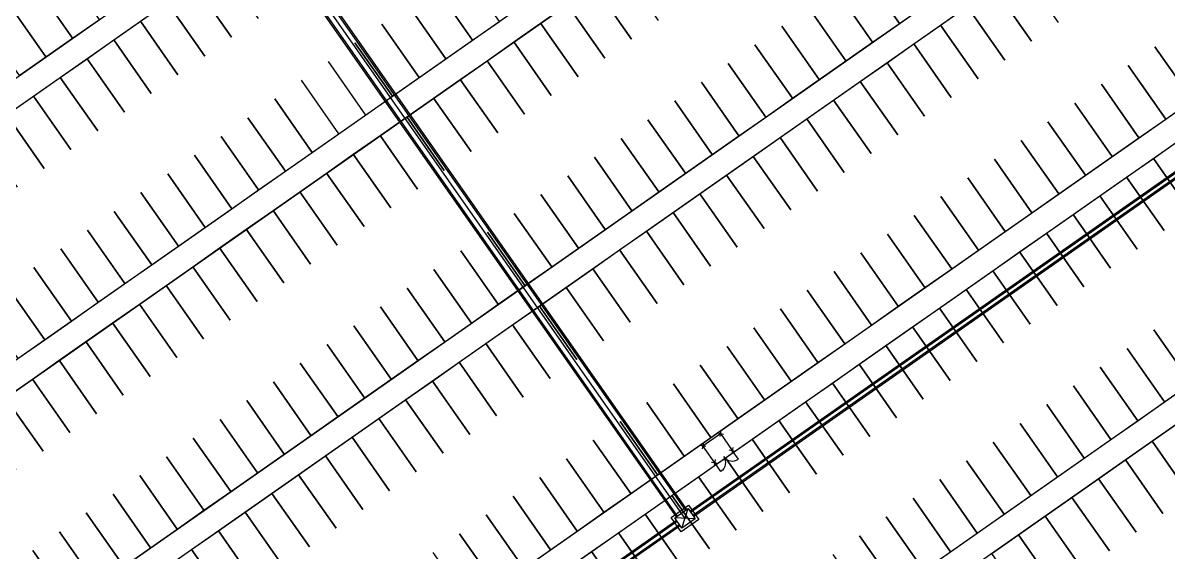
# Model space of a CAD drawing. Header units: millimetres. Extents: x 152904052 to 153933663, y 538271515 to 539240469.
# Drawn here: x 153315721 to 153406908, y 538796385 to 538838528 of the extents above; entities that cross this region are included whole.
import ezdxf

# ---------------------------------------------------------------- set-up
doc = ezdxf.new("R2010")
doc.units = ezdxf.units.MM
doc.layers.add('FENC', color=7, linetype='Continuous')
doc.layers.add('SCHM', color=9, linetype='Continuous')

# ---------------------------------------------------------------- blocks, each defined once
blk = doc.blocks.new('MF-2(H2000)')
for points in [[(48447494, 24728615), (48447141, 24728262)], [(48447141, 24728615), (48447494, 24728262)], [(48449194, 24728615), (48448841, 24728262)], [(48448841, 24728615), (48449194, 24728262)], [(48447494, 24726965), (48447141, 24726612)], [(48447141, 24726965), (48447494, 24726612)], [(48449194, 24726965), (48448841, 24726612)], [(48448841, 24726965), (48449194, 24726612)]]:
    blk.add_lwpolyline(points)
at = {"ltscale": 3}
blk.add_lwpolyline([(48447317, 24726788), (48447317, 24726788), (48447317, 24728438), (48449017, 24728438), (48449017, 24726788), (48449017, 24726788)], dxfattribs=at)
at = {"ltscale": 5}
for points in [[(48448167, 24726788, -0.414214), (48447317, 24725938), (48447317, 24726788)], [(48448167, 24726788, 0.414214), (48449017, 24725938), (48449017, 24726788)]]:
    blk.add_lwpolyline(points, format="xyb", dxfattribs=at)

msp = doc.modelspace()

# ---------------------------------------------------------------- linework, layer by layer
at = {"layer": 'SCHM'}
for p, q in [((153368826.9, 538799641.6), (153409784.5, 538828320.4)), ((153369113.7, 538799232), (153410071.3, 538827910.8)), ((153367762, 538798895.9), (153326804.4, 538770217.1)), ((153368048.8, 538798486.3), (153327091.2, 538769807.5))]:
    msp.add_line(p, q, dxfattribs=at)
at = {"layer": 'SCHM', "ltscale": 10}
for p, q in [((153368884.2, 538799559.6), (153409841.8, 538828238.5)), ((153369056.3, 538799313.9), (153410013.9, 538827992.7)), ((153367819.3, 538798814), (153326861.7, 538770135.2)), ((153367991.4, 538798568.2), (153327033.8, 538769889.4))]:
    msp.add_line(p, q, dxfattribs=at)
at = {"layer": 'SCHM', "ltscale": 0.0008}
for points in [[(153266305.5, 538804489.4, -1), (153268558.2, 538806066.8), (153270694.7, 538803015.4), (153396680.3, 538891231.5), (153394543.8, 538894282.8, -1), (153396796.4, 538895860.2), (153402216.7, 538888119.2, -1), (153399964.1, 538886541.8), (153397827.5, 538889593.2), (153271841.9, 538801377.1), (153273978.5, 538798325.8, -1), (153271725.8, 538796748.5)], [(153410567.2, 538871399, 1.0001704), (153412819.4, 538872976.1), (153407350.2, 538880787.8, 1), (153405097.6, 538879210.4), (153407234.1, 538876159.1), (153281248.6, 538787943), (153279112, 538790994.4, 1), (153276859.3, 538789417), (153282279.6, 538781676.1, 1), (153284532.3, 538783253.4), (153282395.7, 538786304.7), (153408381.3, 538874520.8)], [(153418935.1, 538859448.4), (153292949.5, 538771232.3), (153295086.1, 538768181, -1), (153292833.4, 538766603.7), (153287413.1, 538774344.6, -1), (153289665.8, 538775922), (153291802.4, 538772870.6), (153417787.9, 538861086.7), (153415594, 538864220, -1), (153417846.7, 538865797.3), (153423381.7, 538857892.5, -1), (153421129, 538856315.1)], [(153429488.9, 538844376), (153303503.3, 538756159.9), (153305639.9, 538753108.6, -1), (153303387.2, 538751531.3), (153297966.9, 538759272.2, -1), (153300219.6, 538760849.6), (153302356.2, 538757798.2), (153428341.8, 538846014.3), (153426147.8, 538849147.6, -1), (153428400.5, 538850724.9), (153433935.5, 538842820.1, -1), (153431682.8, 538841242.7)], [(153440042.7, 538829303.6), (153314057.1, 538741087.5), (153316193.7, 538738036.2, -1), (153313941, 538736458.9), (153308520.7, 538744199.9, -1), (153310773.4, 538745777.2), (153312910, 538742725.8), (153438895.6, 538830941.9), (153436701.6, 538834075.2, -1), (153438954.3, 538835652.5), (153444489.3, 538827747.7, -1), (153442236.6, 538826170.3)]]:
    msp.add_lwpolyline(points, format="xyb", close=True, dxfattribs=at)
at = {"layer": 'SCHM', "ltscale": 5, "flags": 128}
msp.add_lwpolyline([(153311940.5, 538879750.4), (153368437.8, 538799063.9)], dxfattribs=at)
at = {"layer": 'SCHM'}
for points in [[(153382530.8, 538842747.4), (153385513.4, 538838487.8), (153387643.1, 538839979.1), (153384660.6, 538844238.7)], [(153316697.4, 538841574.9), (153319680, 538837315.3), (153321809.8, 538838806.6), (153318827.2, 538843066.2)], [(153332329, 538837382.6), (153329346.4, 538841642.2), (153331476.2, 538843133.5), (153334458.8, 538838873.9)], [(153348549.2, 538841415.5), (153351531.8, 538837155.9), (153353661.6, 538838647.2), (153350679, 538842906.8)], [(153364180.7, 538837223.2), (153361198.1, 538841482.8), (153363327.9, 538842974.1), (153366310.5, 538838714.5)], [(153396032.5, 538837063.8), (153393049.9, 538841323.4), (153395179.7, 538842814.7), (153398162.3, 538838555.1)], [(153380401, 538841256.1), (153383383.6, 538836996.5), (153385513.4, 538838487.8), (153382530.8, 538842747.4)], [(153314567.6, 538840083.6), (153317550.2, 538835824), (153319680, 538837315.3), (153316697.4, 538841574.9)], [(153330199.2, 538835891.3), (153327216.6, 538840150.9), (153329346.4, 538841642.2), (153332329, 538837382.6)], [(153346419.4, 538839924.2), (153349402, 538835664.6), (153351531.8, 538837155.9), (153348549.2, 538841415.5)], [(153362050.9, 538835731.9), (153359068.3, 538839991.5), (153361198.1, 538841482.8), (153364180.7, 538837223.2)], [(153378271.2, 538839764.8), (153381253.8, 538835505.2), (153383383.6, 538836996.5), (153380401, 538841256.1)], [(153393902.7, 538835572.5), (153390920.1, 538839832.1), (153393049.9, 538841323.4), (153396032.5, 538837063.8)], [(153312437.9, 538838592.3), (153315420.4, 538834332.7), (153317550.2, 538835824), (153314567.6, 538840083.6)], [(153328069.4, 538834400), (153325086.8, 538838659.6), (153327216.6, 538840150.9), (153330199.2, 538835891.3)], [(153339054.4, 538840138.6), (153367733.3, 538799181)], [(153339890, 538840723.6), (153368568.8, 538799766)], [(153344289.6, 538838432.9), (153347272.2, 538834173.3), (153349402, 538835664.6), (153346419.4, 538839924.2)], [(153359921.1, 538834240.6), (153356938.5, 538838500.2), (153359068.3, 538839991.5), (153362050.9, 538835731.9)], [(153376141.4, 538838273.5), (153379124, 538834013.9), (153381253.8, 538835505.2), (153378271.2, 538839764.8)], [(153391772.9, 538834081.2), (153388790.3, 538838340.8), (153390920.1, 538839832.1), (153393902.7, 538835572.5)], [(153325939.6, 538832908.7), (153322957, 538837168.3), (153325086.8, 538838659.6), (153328069.4, 538834400)], [(153342159.8, 538836941.6), (153345142.4, 538832682), (153347272.2, 538834173.3), (153344289.6, 538838432.9)], [(153357791.3, 538832749.3), (153354808.7, 538837008.9), (153356938.5, 538838500.2), (153359921.1, 538834240.6)], [(153374011.6, 538836782.2), (153376994.2, 538832522.6), (153379124, 538834013.9), (153376141.4, 538838273.5)], [(153389643.1, 538832589.9), (153386660.5, 538836849.5), (153388790.3, 538838340.8), (153391772.9, 538834081.2)], [(153405863.3, 538836622.8), (153408845.9, 538832363.2), (153410975.7, 538833854.5), (153407993.1, 538838114.1)], [(153323809.8, 538831417.4), (153320827.2, 538835677), (153322957, 538837168.3), (153325939.6, 538832908.7)], [(153340030, 538835450.3), (153343012.6, 538831190.7), (153345142.4, 538832682), (153342159.8, 538836941.6)], [(153355661.5, 538831258), (153352679, 538835517.6), (153354808.7, 538837008.9), (153357791.3, 538832749.3)], [(153371881.8, 538835290.9), (153374864.4, 538831031.3), (153376994.2, 538832522.6), (153374011.6, 538836782.2)], [(153387513.3, 538831098.6), (153384530.7, 538835358.2), (153386660.5, 538836849.5), (153389643.1, 538832589.9)], [(153403733.5, 538835131.5), (153406716.1, 538830871.9), (153408845.9, 538832363.2), (153405863.3, 538836622.8)], [(153321680, 538829926.1), (153318697.4, 538834185.7), (153320827.2, 538835677), (153323809.8, 538831417.4)], [(153353531.8, 538829766.7), (153350549.2, 538834026.3), (153352679, 538835517.6), (153355661.5, 538831258)], [(153369752, 538833799.6), (153372734.6, 538829540), (153374864.4, 538831031.3), (153371881.8, 538835290.9)], [(153385383.5, 538829607.3), (153382400.9, 538833866.9), (153384530.7, 538835358.2), (153387513.3, 538831098.6)], [(153401603.7, 538833640.2), (153404586.3, 538829380.6), (153406716.1, 538830871.9), (153403733.5, 538835131.5)], [(153319550.2, 538828434.8), (153316567.6, 538832694.4), (153318697.4, 538834185.7), (153321680, 538829926.1)], [(153335770.4, 538832467.7), (153338753, 538828208.1), (153340882.8, 538829699.4), (153337900.2, 538833959)], [(153351402, 538828275.4), (153348419.4, 538832535), (153350549.2, 538834026.3), (153353531.8, 538829766.7)], [(153367622.2, 538832308.3), (153370604.8, 538828048.7), (153372734.6, 538829540), (153369752, 538833799.6)], [(153383253.7, 538828116), (153380271.1, 538832375.6), (153382400.9, 538833866.9), (153385383.5, 538829607.3)], [(153399473.9, 538832148.9), (153402456.5, 538827889.3), (153404586.3, 538829380.6), (153401603.7, 538833640.2)], [(153317420.4, 538826943.5), (153314437.8, 538831203.1), (153316567.6, 538832694.4), (153319550.2, 538828434.8)], [(153333640.6, 538830976.4), (153336623.2, 538826716.8), (153338753, 538828208.1), (153335770.4, 538832467.7)], [(153349272.2, 538826784.1), (153346289.6, 538831043.7), (153348419.4, 538832535), (153351402, 538828275.4)], [(153365492.4, 538830817), (153368475, 538826557.4), (153370604.8, 538828048.7), (153367622.2, 538832308.3)], [(153381123.9, 538826624.7), (153378141.3, 538830884.3), (153380271.1, 538832375.6), (153383253.7, 538828116)], [(153397344.2, 538830657.6), (153400326.8, 538826398), (153402456.5, 538827889.3), (153399473.9, 538832148.9)], [(153315290.6, 538825452.2), (153312308, 538829711.8), (153314437.8, 538831203.1), (153317420.4, 538826943.5)], [(153331510.8, 538829485.1), (153334493.4, 538825225.5), (153336623.2, 538826716.8), (153333640.6, 538830976.4)], [(153347142.4, 538825292.8), (153344159.8, 538829552.4), (153346289.6, 538831043.7), (153349272.2, 538826784.1)], [(153363362.6, 538829325.7), (153366345.2, 538825066.1), (153368475, 538826557.4), (153365492.4, 538830817)], [(153378994.1, 538825133.4), (153376011.5, 538829393), (153378141.3, 538830884.3), (153381123.9, 538826624.7)], [(153395214.4, 538829166.3), (153398197, 538824906.7), (153400326.8, 538826398), (153397344.2, 538830657.6)], [(153329381, 538827993.8), (153332363.6, 538823734.2), (153334493.4, 538825225.5), (153331510.8, 538829485.1)], [(153345012.6, 538823801.5), (153342030, 538828061.1), (153344159.8, 538829552.4), (153347142.4, 538825292.8)], [(153361232.8, 538827834.4), (153364215.4, 538823574.8), (153366345.2, 538825066.1), (153363362.6, 538829325.7)], [(153376864.3, 538823642.1), (153373881.7, 538827901.7), (153376011.5, 538829393), (153378994.1, 538825133.4)], [(153393084.6, 538827675), (153396067.2, 538823415.4), (153398197, 538824906.7), (153395214.4, 538829166.3)], [(153408716.1, 538823482.7), (153405733.5, 538827742.3), (153407863.3, 538829233.6), (153410845.9, 538824974)], [(153327251.2, 538826502.5), (153330233.8, 538822242.9), (153332363.6, 538823734.2), (153329381, 538827993.8)], [(153342882.8, 538822310.2), (153339900.2, 538826569.8), (153342030, 538828061.1), (153345012.6, 538823801.5)], [(153359103, 538826343.1), (153362085.6, 538822083.5), (153364215.4, 538823574.8), (153361232.8, 538827834.4)], [(153374734.5, 538822150.8), (153371751.9, 538826410.4), (153373881.7, 538827901.7), (153376864.3, 538823642.1)], [(153390954.8, 538826183.7), (153393937.4, 538821924.1), (153396067.2, 538823415.4), (153393084.6, 538827675)], [(153406586.3, 538821991.4), (153403603.7, 538826251), (153405733.5, 538827742.3), (153408716.1, 538823482.7)], [(153325121.5, 538825011.2), (153328104.1, 538820751.6), (153330233.8, 538822242.9), (153327251.2, 538826502.5)], [(153340753, 538820818.9), (153337770.4, 538825078.5), (153339900.2, 538826569.8), (153342882.8, 538822310.2)], [(153372604.7, 538820659.5), (153369622.1, 538824919.1), (153371751.9, 538826410.4), (153374734.5, 538822150.8)], [(153356973.2, 538824851.8), (153359955.8, 538820592.2), (153362085.6, 538822083.5), (153359103, 538826343.1)], [(153388825, 538824692.4), (153391807.6, 538820432.8), (153393937.4, 538821924.1), (153390954.8, 538826183.7)], [(153404456.5, 538820500.1), (153401473.9, 538824759.7), (153403603.7, 538826251), (153406586.3, 538821991.4)], [(153322991.7, 538823519.9), (153325974.3, 538819260.3), (153328104.1, 538820751.6), (153325121.5, 538825011.2)], [(153338623.2, 538819327.6), (153335640.6, 538823587.2), (153337770.4, 538825078.5), (153340753, 538820818.9)], [(153354843.4, 538823360.5), (153357826, 538819100.9), (153359955.8, 538820592.2), (153356973.2, 538824851.8)], [(153370474.9, 538819168.2), (153367492.3, 538823427.8), (153369622.1, 538824919.1), (153372604.7, 538820659.5)], [(153386695.2, 538823201.1), (153389677.8, 538818941.5), (153391807.6, 538820432.8), (153388825, 538824692.4)], [(153402326.7, 538819008.8), (153399344.1, 538823268.4), (153401473.9, 538824759.7), (153404456.5, 538820500.1)], [(153320861.9, 538822028.6), (153323844.5, 538817769), (153325974.3, 538819260.3), (153322991.7, 538823519.9)], [(153336493.4, 538817836.3), (153333510.8, 538822095.9), (153335640.6, 538823587.2), (153338623.2, 538819327.6)], [(153352713.6, 538821869.2), (153355696.2, 538817609.6), (153357826, 538819100.9), (153354843.4, 538823360.5)], [(153368345.2, 538817676.9), (153365362.6, 538821936.5), (153367492.3, 538823427.8), (153370474.9, 538819168.2)], [(153384565.4, 538821709.8), (153387548, 538817450.2), (153389677.8, 538818941.5), (153386695.2, 538823201.1)], [(153400196.9, 538817517.5), (153397214.3, 538821777.1), (153399344.1, 538823268.4), (153402326.7, 538819008.8)], [(153318732.1, 538820537.3), (153321714.7, 538816277.7), (153323844.5, 538817769), (153320861.9, 538822028.6)], [(153334363.6, 538816345), (153331381, 538820604.6), (153333510.8, 538822095.9), (153336493.4, 538817836.3)], [(153350583.8, 538820377.9), (153353566.4, 538816118.3), (153355696.2, 538817609.6), (153352713.6, 538821869.2)], [(153366215.4, 538816185.6), (153363232.8, 538820445.2), (153365362.6, 538821936.5), (153368345.2, 538817676.9)], [(153382435.6, 538820218.5), (153385418.2, 538815958.9), (153387548, 538817450.2), (153384565.4, 538821709.8)], [(153398067.1, 538816026.2), (153395084.5, 538820285.8), (153397214.3, 538821777.1), (153400196.9, 538817517.5)], [(153316602.3, 538819046), (153319584.9, 538814786.4), (153321714.7, 538816277.7), (153318732.1, 538820537.3)], [(153332233.8, 538814853.7), (153329251.2, 538819113.3), (153331381, 538820604.6), (153334363.6, 538816345)], [(153348454, 538818886.6), (153351436.6, 538814627), (153353566.4, 538816118.3), (153350583.8, 538820377.9)], [(153364085.6, 538814694.3), (153361103, 538818953.9), (153363232.8, 538820445.2), (153366215.4, 538816185.6)], [(153380305.8, 538818727.2), (153383288.4, 538814467.6), (153385418.2, 538815958.9), (153382435.6, 538820218.5)], [(153395937.3, 538814534.9), (153392954.7, 538818794.5), (153395084.5, 538820285.8), (153398067.1, 538816026.2)], [(153330104, 538813362.4), (153327121.4, 538817622), (153329251.2, 538819113.3), (153332233.8, 538814853.7)], [(153314472.5, 538817554.7), (153317455.1, 538813295.1), (153319584.9, 538814786.4), (153316602.3, 538819046)], [(153346324.2, 538817395.3), (153349306.8, 538813135.7), (153351436.6, 538814627), (153348454, 538818886.6)], [(153361955.8, 538813203), (153358973.2, 538817462.6), (153361103, 538818953.9), (153364085.6, 538814694.3)], [(153378176, 538817235.9), (153381158.6, 538812976.3), (153383288.4, 538814467.6), (153380305.8, 538818727.2)], [(153393807.5, 538813043.6), (153390824.9, 538817303.2), (153392954.7, 538818794.5), (153395937.3, 538814534.9)], [(153312342.7, 538816063.4), (153315325.3, 538811803.8), (153317455.1, 538813295.1), (153314472.5, 538817554.7)], [(153327974.2, 538811871.1), (153324991.6, 538816130.7), (153327121.4, 538817622), (153330104, 538813362.4)], [(153344194.4, 538815904), (153347177, 538811644.4), (153349306.8, 538813135.7), (153346324.2, 538817395.3)], [(153359826, 538811711.7), (153356843.4, 538815971.3), (153358973.2, 538817462.6), (153361955.8, 538813203)], [(153376046.2, 538815744.6), (153379028.8, 538811485), (153381158.6, 538812976.3), (153378176, 538817235.9)], [(153391677.7, 538811552.3), (153388695.1, 538815811.9), (153390824.9, 538817303.2), (153393807.5, 538813043.6)], [(153325844.4, 538810379.8), (153322861.8, 538814639.4), (153324991.6, 538816130.7), (153327974.2, 538811871.1)], [(153342064.6, 538814412.7), (153345047.2, 538810153.1), (153347177, 538811644.4), (153344194.4, 538815904)], [(153357696.2, 538810220.4), (153354713.6, 538814480), (153356843.4, 538815971.3), (153359826, 538811711.7)], [(153373916.4, 538814253.3), (153376899, 538809993.7), (153379028.8, 538811485), (153376046.2, 538815744.6)], [(153389547.9, 538810061), (153386565.3, 538814320.6), (153388695.1, 538815811.9), (153391677.7, 538811552.3)], [(153405768.2, 538814093.9), (153408750.8, 538809834.3), (153410880.6, 538811325.6), (153407898, 538815585.2)], [(153323714.6, 538808888.5), (153320732, 538813148.1), (153322861.8, 538814639.4), (153325844.4, 538810379.8)], [(153339934.9, 538812921.4), (153342917.4, 538808661.8), (153345047.2, 538810153.1), (153342064.6, 538814412.7)], [(153355566.4, 538808729.1), (153352583.8, 538812988.7), (153354713.6, 538814480), (153357696.2, 538810220.4)], [(153371786.6, 538812762), (153374769.2, 538808502.4), (153376899, 538809993.7), (153373916.4, 538814253.3)], [(153387418.1, 538808569.7), (153384435.5, 538812829.3), (153386565.3, 538814320.6), (153389547.9, 538810061)], [(153403638.4, 538812602.6), (153406621, 538808343), (153408750.8, 538809834.3), (153405768.2, 538814093.9)], [(153321584.8, 538807397.2), (153318602.2, 538811656.8), (153320732, 538813148.1), (153323714.6, 538808888.5)], [(153337805.1, 538811430.1), (153340787.7, 538807170.5), (153342917.4, 538808661.8), (153339934.9, 538812921.4)], [(153353436.6, 538807237.8), (153350454, 538811497.4), (153352583.8, 538812988.7), (153355566.4, 538808729.1)], [(153369656.8, 538811270.7), (153372639.4, 538807011.1), (153374769.2, 538808502.4), (153371786.6, 538812762)], [(153385288.3, 538807078.4), (153382305.7, 538811338), (153384435.5, 538812829.3), (153387418.1, 538808569.7)], [(153401508.6, 538811111.3), (153404491.2, 538806851.7), (153406621, 538808343), (153403638.4, 538812602.6)], [(153319455, 538805905.9), (153316472.4, 538810165.5), (153318602.2, 538811656.8), (153321584.8, 538807397.2)], [(153335675.3, 538809938.8), (153338657.9, 538805679.2), (153340787.7, 538807170.5), (153337805.1, 538811430.1)], [(153351306.8, 538805746.5), (153348324.2, 538810006.1), (153350454, 538811497.4), (153353436.6, 538807237.8)], [(153367527, 538809779.4), (153370509.6, 538805519.8), (153372639.4, 538807011.1), (153369656.8, 538811270.7)], [(153383158.5, 538805587.1), (153380176, 538809846.7), (153382305.7, 538811338), (153385288.3, 538807078.4)], [(153399378.8, 538809620), (153402361.4, 538805360.4), (153404491.2, 538806851.7), (153401508.6, 538811111.3)], [(153317325.2, 538804414.6), (153314342.6, 538808674.2), (153316472.4, 538810165.5), (153319455, 538805905.9)], [(153333545.5, 538808447.5), (153336528.1, 538804187.9), (153338657.9, 538805679.2), (153335675.3, 538809938.8)], [(153349177, 538804255.2), (153346194.4, 538808514.8), (153348324.2, 538810006.1), (153351306.8, 538805746.5)], [(153365397.2, 538808288.1), (153368379.8, 538804028.5), (153370509.6, 538805519.8), (153367527, 538809779.4)], [(153381028.8, 538804095.8), (153378046.2, 538808355.4), (153380176, 538809846.7), (153383158.5, 538805587.1)], [(153397249, 538808128.7), (153400231.6, 538803869.1), (153402361.4, 538805360.4), (153399378.8, 538809620)], [(153315195.4, 538802923.3), (153312212.8, 538807182.9), (153314342.6, 538808674.2), (153317325.2, 538804414.6)], [(153331415.7, 538806956.2), (153334398.3, 538802696.6), (153336528.1, 538804187.9), (153333545.5, 538808447.5)], [(153347047.2, 538802763.9), (153344064.6, 538807023.5), (153346194.4, 538808514.8), (153349177, 538804255.2)], [(153363267.4, 538806796.8), (153366250, 538802537.2), (153368379.8, 538804028.5), (153365397.2, 538808288.1)], [(153378899, 538802604.5), (153375916.4, 538806864.1), (153378046.2, 538808355.4), (153381028.8, 538804095.8)], [(153395119.2, 538806637.4), (153398101.8, 538802377.8), (153400231.6, 538803869.1), (153397249, 538808128.7)], [(153329285.9, 538805464.9), (153332268.5, 538801205.3), (153334398.3, 538802696.6), (153331415.7, 538806956.2)], [(153344917.4, 538801272.6), (153341934.8, 538805532.2), (153344064.6, 538807023.5), (153347047.2, 538802763.9)], [(153361137.6, 538805305.5), (153364120.2, 538801045.9), (153366250, 538802537.2), (153363267.4, 538806796.8)], [(153376769.2, 538801113.2), (153373786.6, 538805372.8), (153375916.4, 538806864.1), (153378899, 538802604.5)], [(153392989.4, 538805146.1), (153395972, 538800886.5), (153398101.8, 538802377.8), (153395119.2, 538806637.4)], [(153408620.9, 538800953.8), (153405638.3, 538805213.4), (153407768.1, 538806704.7), (153410750.7, 538802445.1)], [(153327156.1, 538803973.6), (153330138.7, 538799714), (153332268.5, 538801205.3), (153329285.9, 538805464.9)], [(153342787.6, 538799781.3), (153339805, 538804040.9), (153341934.8, 538805532.2), (153344917.4, 538801272.6)], [(153374639.4, 538799621.9), (153371656.8, 538803881.5), (153373786.6, 538805372.8), (153376769.2, 538801113.2)], [(153359007.8, 538803814.2), (153361990.4, 538799554.6), (153364120.2, 538801045.9), (153361137.6, 538805305.5)], [(153390859.6, 538803654.8), (153393842.2, 538799395.2), (153395972, 538800886.5), (153392989.4, 538805146.1)], [(153406491.1, 538799462.5), (153403508.5, 538803722.1), (153405638.3, 538805213.4), (153408620.9, 538800953.8)], [(153325026.3, 538802482.3), (153328008.9, 538798222.7), (153330138.7, 538799714), (153327156.1, 538803973.6)], [(153340657.8, 538798290), (153337675.2, 538802549.6), (153339805, 538804040.9), (153342787.6, 538799781.3)], [(153356878, 538802322.9), (153359860.6, 538798063.3), (153361990.4, 538799554.6), (153359007.8, 538803814.2)], [(153372509.6, 538798130.6), (153369527, 538802390.2), (153371656.8, 538803881.5), (153374639.4, 538799621.9)], [(153388729.8, 538802163.5), (153391712.4, 538797903.9), (153393842.2, 538799395.2), (153390859.6, 538803654.8)], [(153404361.3, 538797971.2), (153401378.7, 538802230.8), (153403508.5, 538803722.1), (153406491.1, 538799462.5)], [(153322896.5, 538800991), (153325879.1, 538796731.4), (153328008.9, 538798222.7), (153325026.3, 538802482.3)], [(153338528, 538796798.7), (153335545.4, 538801058.3), (153337675.2, 538802549.6), (153340657.8, 538798290)], [(153354748.2, 538800831.6), (153357730.8, 538796572), (153359860.6, 538798063.3), (153356878, 538802322.9)], [(153370379.8, 538796639.3), (153367397.2, 538800898.9), (153369527, 538802390.2), (153372509.6, 538798130.6)], [(153386600, 538800672.2), (153389582.6, 538796412.6), (153391712.4, 538797903.9), (153388729.8, 538802163.5)], [(153402231.5, 538796479.9), (153399248.9, 538800739.5), (153401378.7, 538802230.8), (153404361.3, 538797971.2)], [(153320766.7, 538799499.7), (153323749.3, 538795240.1), (153325879.1, 538796731.4), (153322896.5, 538800991)], [(153336398.2, 538795307.4), (153333415.6, 538799567), (153335545.4, 538801058.3), (153338528, 538796798.7)], [(153352618.5, 538799340.3), (153355601, 538795080.7), (153357730.8, 538796572), (153354748.2, 538800831.6)], [(153368250, 538795148), (153365267.4, 538799407.6), (153367397.2, 538800898.9), (153370379.8, 538796639.3)], [(153384470.2, 538799180.9), (153387452.8, 538794921.3), (153389582.6, 538796412.6), (153386600, 538800672.2)], [(153400101.7, 538794988.6), (153397119.1, 538799248.2), (153399248.9, 538800739.5), (153402231.5, 538796479.9)], [(153318636.9, 538798008.4), (153321619.5, 538793748.8), (153323749.3, 538795240.1), (153320766.7, 538799499.7)], [(153334268.4, 538793816.1), (153331285.8, 538798075.7), (153333415.6, 538799567), (153336398.2, 538795307.4)], [(153350488.7, 538797849), (153353471.3, 538793589.4), (153355601, 538795080.7), (153352618.5, 538799340.3)], [(153366120.2, 538793656.7), (153363137.6, 538797916.3), (153365267.4, 538799407.6), (153368250, 538795148)], [(153369257.1, 538799027.2), (153367618.6, 538799100.7)], [(153368192.2, 538798281.5), (153368683.5, 538799846.3)], [(153382340.4, 538797689.6), (153385323, 538793430), (153387452.8, 538794921.3), (153384470.2, 538799180.9)], [(153397971.9, 538793497.3), (153394989.3, 538797756.9), (153397119.1, 538799248.2), (153400101.7, 538794988.6)], [(153316507.1, 538796517.1), (153319489.7, 538792257.5), (153321619.5, 538793748.8), (153318636.9, 538798008.4)], [(153332138.6, 538792324.8), (153329156, 538796584.4), (153331285.8, 538798075.7), (153334268.4, 538793816.1)], [(153348358.9, 538796357.7), (153351341.5, 538792098.1), (153353471.3, 538793589.4), (153350488.7, 538797849)], [(153363990.4, 538792165.4), (153361007.8, 538796425), (153363137.6, 538797916.3), (153366120.2, 538793656.7)], [(153380210.6, 538796198.3), (153383193.2, 538791938.7), (153385323, 538793430), (153382340.4, 538797689.6)], [(153395842.1, 538792006), (153392859.6, 538796265.6), (153394989.3, 538797756.9), (153397971.9, 538793497.3)], [(153314377.3, 538795025.8), (153317359.9, 538790766.2), (153319489.7, 538792257.5), (153316507.1, 538796517.1)], [(153330008.8, 538790833.5), (153327026.2, 538795093.1), (153329156, 538796584.4), (153332138.6, 538792324.8)], [(153361860.6, 538790674.1), (153358878, 538794933.7), (153361007.8, 538796425), (153363990.4, 538792165.4)]]:
    msp.add_lwpolyline(points, dxfattribs=at)
at = {"layer": 'SCHM', "ltscale": 10}
for points in [[(153339144.6, 538840201.7), (153367823.4, 538799244.1)], [(153339799.9, 538840660.5), (153368478.7, 538799702.9)]]:
    msp.add_lwpolyline(points, dxfattribs=at)
at = {"layer": 'SCHM'}
for points in [[(153368143, 538798003), (153367340, 538799149.8), (153368732.6, 538800124.9), (153369535.6, 538798978.1)], [(153368192.2, 538798281.5), (153367618.6, 538799100.7), (153368683.5, 538799846.3), (153369257.1, 538799027.2)]]:
    msp.add_lwpolyline(points, close=True, dxfattribs=at)

# ---------------------------------------------------------------- block references
at = {"layer": 'FENC', "rotation": 35.00000000244937}
msp.add_blockref('MF-2(H2000)', (127867793.7, 490760265.1), dxfattribs=at)

doc.saveas('drawing.dxf')
